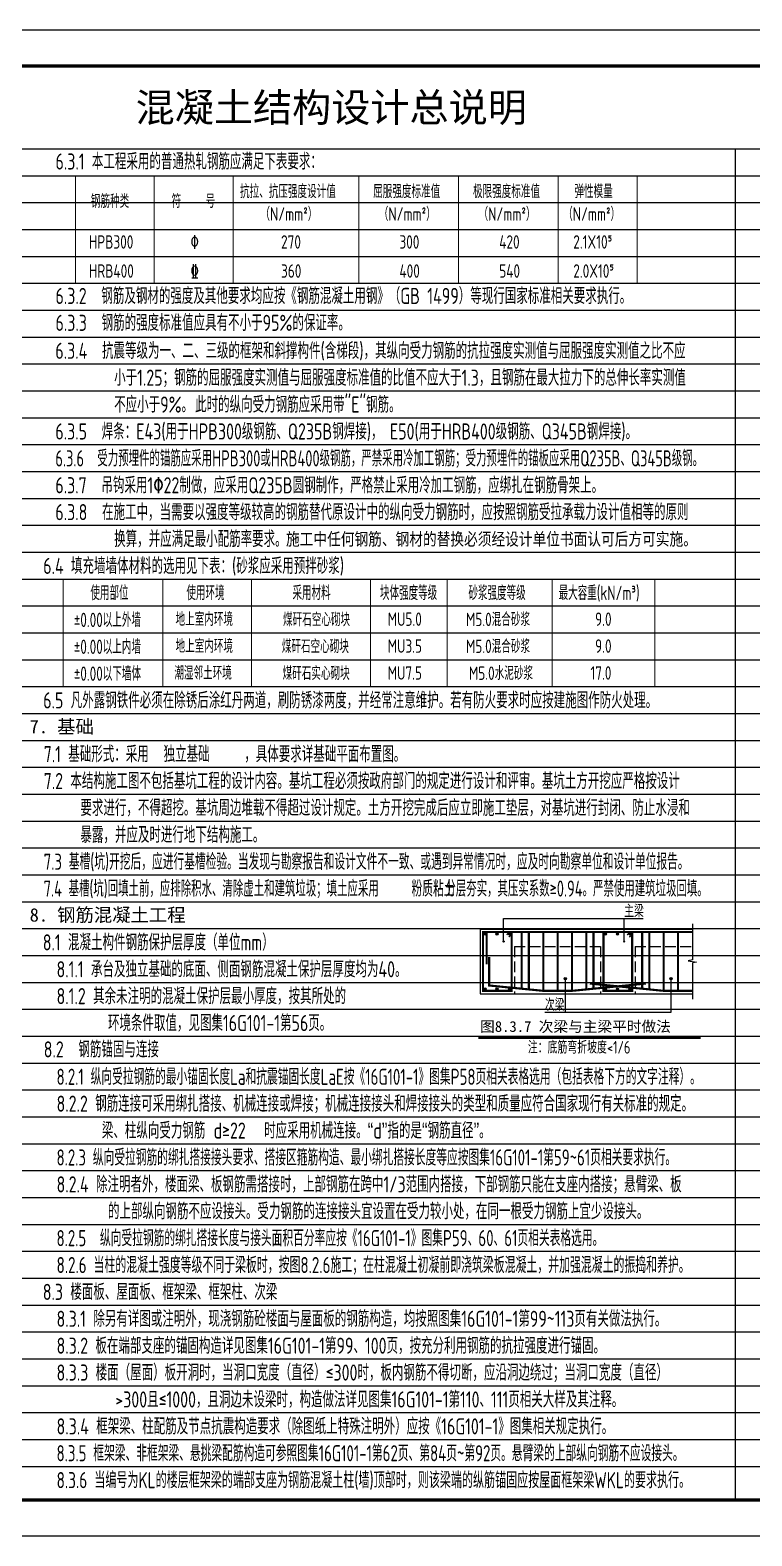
# Model space of a CAD drawing. Extents: x 169490 to 7584583, y -2399407 to 1374371.
# Drawn here: x 2463674 to 2483799, y 813191 to 855191 of the extents above; entities that cross this region are included whole.
import ezdxf

# ---------------------------------------------------------------- set-up
doc = ezdxf.new("R2010")
doc.units = 0
doc.header["$LTSCALE"] = 100
for name, pattern in [('D3轴线点划线', [18.5, 12, -3, 0.5, -3]), ('DASHED', [0.75, 0.5, -0.25]), ('H3普通虚线', [4.2, 3, -1.2])]:
    doc.linetypes.add(name, pattern=pattern)
doc.layers.get('0').update_dxf_attribs({"linetype": 'CONTINUOUS'})
doc.layers.get('DEFPOINTS').update_dxf_attribs({"linetype": 'CONTINUOUS'})
doc.layers.add('S-1-TEXT', color=7, linetype='CONTINUOUS', lineweight=18)
doc.layers.add('S-1-修改', color=23, linetype='CONTINUOUS', lineweight=18)
for name, color, linetype in [('S-DETL-AXIS', 8, 'D3轴线点划线'), ('S-DETL-HATCH', 251, 'CONTINUOUS'), ('S-DETL-LINE1', 2, 'CONTINUOUS'), ('S-DETL-RBAR', 1, 'CONTINUOUS'), ('S-DETL-TEXT', 7, 'CONTINUOUS'), ('图框', 140, 'CONTINUOUS')]:
    doc.layers.add(name, color=color, linetype=linetype)
doc.styles.add('TS', font='tssdeng.shx', dxfattribs={"width": 0.7, "height": 350, "bigfont": 'tssdchn.shx'})
doc.styles.add('黑体', font='simhei.ttf', dxfattribs={"width": 0.7})

msp = doc.modelspace()

# ---------------------------------------------------------------- hatches: boundary and pattern name
at = {"layer": 'S-DETL-RBAR'}
h = msp.add_hatch(color=1, dxfattribs=at)
edge = h.paths.add_edge_path()
edge.add_arc((2476357.3, 829982), 31.2, 0, 360)
h = msp.add_hatch(color=1, dxfattribs=at)
edge = h.paths.add_edge_path()
edge.add_arc((2476692.7, 829982), 31.2, 0, 360)
h = msp.add_hatch(color=1, dxfattribs=at)
edge = h.paths.add_edge_path()
edge.add_arc((2477048.3, 829982), 31.2, 0, 360)
h = msp.add_hatch(color=1, dxfattribs=at)
edge = h.paths.add_edge_path()
edge.add_arc((2479717.3, 829982), 31.2, 0, 360)
h = msp.add_hatch(color=1, dxfattribs=at)
edge = h.paths.add_edge_path()
edge.add_arc((2480052.7, 829982), 31.2, 0, 360)
h = msp.add_hatch(color=1, dxfattribs=at)
edge = h.paths.add_edge_path()
edge.add_arc((2480408.3, 829982), 31.2, 0, 360)
h = msp.add_hatch(color=1, dxfattribs=at)
edge = h.paths.add_edge_path()
edge.add_arc((2476357.3, 828446.3), 31.2, 0, 360)
h = msp.add_hatch(color=1, dxfattribs=at)
edge = h.paths.add_edge_path()
edge.add_arc((2476692.7, 828446.3), 31.2, 0, 360)
h = msp.add_hatch(color=1, dxfattribs=at)
edge = h.paths.add_edge_path()
edge.add_arc((2477043.6, 828446.3), 31.2, 0, 360)
h = msp.add_hatch(color=1, dxfattribs=at)
edge = h.paths.add_edge_path()
edge.add_arc((2479717.3, 828446.3), 31.2, 0, 360)
h = msp.add_hatch(color=1, dxfattribs=at)
edge = h.paths.add_edge_path()
edge.add_arc((2480052.7, 828446.3), 31.2, 0, 360)
h = msp.add_hatch(color=1, dxfattribs=at)
edge = h.paths.add_edge_path()
edge.add_arc((2480403.6, 828446.3), 31.2, 0, 360)
at = {"layer": 'S-DETL-TEXT'}
h = msp.add_hatch(color=256, dxfattribs=at)
edge = h.paths.add_edge_path()
edge.add_arc((2476876.9, 829771.5), 15.6, 0, 360)
h = msp.add_hatch(color=256, dxfattribs=at)
edge = h.paths.add_edge_path()
edge.add_arc((2480236.9, 829771.5), 15.6, 0, 360)
h = msp.add_hatch(color=256, dxfattribs=at)
edge = h.paths.add_edge_path()
edge.add_arc((2478596.9, 828736.1), 31.2, 0, 360)
h = msp.add_hatch(color=256, dxfattribs=at)
edge = h.paths.add_edge_path()
edge.add_arc((2481541.5, 828736.1), 31.2, 0, 360)

# ---------------------------------------------------------------- linework, layer by layer
msp.add_lwpolyline([(2441386, 854191.4), (2505186, 854191.4), (2505186, 814191.4), (2441386, 814191.4)], close=True)
at = {"layer": 'DEFPOINTS', "color": 252}
for p, q in [((2441386, 851878.9), (2505186, 851878.9)), ((2483336, 851878.9), (2483336, 814191.4)), ((2441386, 851128.9), (2505186, 851128.9)), ((2441386, 850378.9), (2505186, 850378.9)), ((2441386, 849628.9), (2505186, 849628.9)), ((2441386, 848878.9), (2505186, 848878.9)), ((2441386, 848128.9), (2505186, 848128.9)), ((2441386, 847378.9), (2505186, 847378.9)), ((2441386, 846628.9), (2505186, 846628.9)), ((2441386, 845878.9), (2505186, 845878.9)), ((2441386, 845128.9), (2505186, 845128.9)), ((2441386, 844378.9), (2505186, 844378.9)), ((2441386, 843628.9), (2505186, 843628.9)), ((2441386, 842878.9), (2505186, 842878.9)), ((2441386, 842128.9), (2505186, 842128.9)), ((2441386, 841378.9), (2505186, 841378.9)), ((2441386, 840628.9), (2505186, 840628.9)), ((2441386, 839878.9), (2505186, 839878.9)), ((2441386, 839128.9), (2505186, 839128.9)), ((2441386, 838378.9), (2505186, 838378.9)), ((2441386, 837628.9), (2505186, 837628.9)), ((2441386, 836878.9), (2505186, 836878.9)), ((2441386, 836128.9), (2505186, 836128.9)), ((2441386, 835378.9), (2505186, 835378.9)), ((2441386, 834628.9), (2505186, 834628.9)), ((2441386, 833878.9), (2505186, 833878.9)), ((2441386, 833128.9), (2505186, 833128.9)), ((2441386, 832378.9), (2505186, 832378.9)), ((2441386, 831628.9), (2505186, 831628.9)), ((2441386, 830878.9), (2505186, 830878.9)), ((2441386, 830128.9), (2505186, 830128.9)), ((2441386, 829378.9), (2505186, 829378.9)), ((2441386, 828628.9), (2505186, 828628.9)), ((2441386, 827878.9), (2505186, 827878.9)), ((2441386, 827128.9), (2505186, 827128.9)), ((2441386, 826378.9), (2505186, 826378.9)), ((2441386, 825628.9), (2505186, 825628.9)), ((2441386, 824878.9), (2505186, 824878.9)), ((2441386, 824128.9), (2505186, 824128.9)), ((2441386, 823378.9), (2505186, 823378.9)), ((2441386, 822628.9), (2505186, 822628.9)), ((2441386, 821878.9), (2505186, 821878.9)), ((2441386, 821128.9), (2505186, 821128.9)), ((2441386, 820378.9), (2505186, 820378.9)), ((2441386, 819628.9), (2505186, 819628.9)), ((2441386, 818878.9), (2505186, 818878.9)), ((2441386, 818128.9), (2505186, 818128.9)), ((2441386, 817378.9), (2505186, 817378.9)), ((2441386, 816628.9), (2505186, 816628.9)), ((2441386, 815878.9), (2505186, 815878.9)), ((2441386, 815128.9), (2505186, 815128.9))]:
    msp.add_line(p, q, dxfattribs=at)
at = {"layer": 'S-1-TEXT', "color": 1}
for p, q in [((2464934.8, 851128.9), (2480600.6, 851128.9)), ((2464934.8, 851128.9), (2464934.8, 848128.9)), ((2467134.8, 851128.9), (2467134.8, 848128.9)), ((2469334.8, 851128.9), (2469334.8, 848128.9)), ((2472834.8, 851128.9), (2472834.8, 848128.9)), ((2475617.7, 851128.9), (2475617.7, 848128.9)), ((2478400.6, 851128.9), (2478400.6, 848128.9)), ((2480600.6, 851128.9), (2480600.6, 848128.9)), ((2464934.8, 849628.9), (2480600.6, 849628.9)), ((2464934.8, 848878.9), (2480600.6, 848878.9)), ((2464934.8, 848878.9), (2480600.6, 848878.9)), ((2464934.8, 848128.9), (2480600.6, 848128.9)), ((2466961.9, 848128.9), (2474098.2, 848128.9)), ((2474183.4, 848128.9), (2479355, 848128.9)), ((2481097.2, 839878.9), (2464599.1, 839878.9)), ((2464599.1, 839878.9), (2464599.1, 836878.9)), ((2467377.5, 839878.9), (2467377.5, 836878.9)), ((2469849.6, 839878.9), (2469849.6, 836878.9)), ((2473167, 839878.9), (2473167, 836878.9)), ((2475304.2, 839878.9), (2475304.2, 836878.9)), ((2478232.1, 839878.9), (2478232.1, 836878.9)), ((2481097.2, 836878.9), (2481097.2, 839878.9)), ((2481097.2, 839128.9), (2464599.1, 839128.9)), ((2481097.2, 838378.9), (2464599.1, 838378.9)), ((2481097.2, 837628.9), (2464599.1, 837628.9)), ((2481097.2, 837628.9), (2464599.1, 837628.9)), ((2481097.2, 836878.9), (2464599.1, 836878.9))]:
    msp.add_line(p, q, dxfattribs=at)
at = {"layer": 'S-DETL-AXIS', "linetype": 'H3普通虚线'}
for p, q in [((2477181.5, 829634.2), (2479581.5, 829634.2)), ((2477181.5, 829634.2), (2477181.5, 828314.2)), ((2479581.5, 829634.2), (2479581.5, 828314.2)), ((2480541.5, 829634.2), (2482141.5, 829634.2)), ((2480541.5, 829634.2), (2480541.5, 828314.2))]:
    msp.add_line(p, q, dxfattribs=at)
at = {"layer": 'S-DETL-HATCH'}
for p, q in [((2482141.5, 830264.2), (2482141.5, 829260.5)), ((2482141.5, 829260.5), (2482024.5, 829235.1)), ((2482024.5, 829235.1), (2482258.5, 829193.2)), ((2482258.5, 829193.2), (2482141.5, 829171.3)), ((2482141.5, 829171.3), (2482141.5, 828164.2))]:
    msp.add_line(p, q, dxfattribs=at)
at = {"layer": 'S-DETL-LINE1'}
for p, q in [((2476221.5, 830114.2), (2482141.5, 830114.2)), ((2476221.5, 830114.2), (2476221.5, 828314.2)), ((2476221.5, 828314.2), (2482141.5, 828314.2))]:
    msp.add_line(p, q, dxfattribs=at)
for centre in [(2476357.3, 829982), (2476692.7, 829982), (2477048.3, 829982), (2479717.3, 829982), (2480052.7, 829982), (2480408.3, 829982), (2476357.3, 828446.3), (2476692.7, 828446.3), (2477043.6, 828446.3), (2479717.3, 828446.3), (2480052.7, 828446.3), (2480403.6, 828446.3)]:
    msp.add_circle(centre, 31.2, dxfattribs=at)
at = {"layer": 'S-DETL-RBAR', "color": 1}
for points, const_width in [([(2477101.5, 830034.2), (2477101.5, 828394.2), (2476301.5, 828394.2), (2476301.5, 830034.2), (2477101.5, 830034.2)], 60), ([(2482141.5, 830034.2), (2476401.5, 830034.2), (2476401.5, 829134.3)], 60), ([(2476961.5, 829954.2), (2477041.5, 830034.2)], 40), ([(2477021.5, 829894.2), (2477101.5, 829974.2)], 40), ([(2477381.5, 830034.2), (2477381.5, 828453.4)], 60), ([(2477581.5, 830034.2), (2477581.5, 828433.6)], 60), ([(2477981.5, 830034.2), (2477981.5, 828394.2)], 60), ([(2478381.5, 830034.2), (2478381.5, 828394.2)], 60), ([(2478781.5, 830034.2), (2478781.5, 828394.2)], 60), ([(2479181.5, 830034.2), (2479181.5, 828433.6)], 60), ([(2479381.5, 830034.2), (2479381.5, 828453.4)], 60), ([(2480461.5, 830034.2), (2480461.5, 828394.2), (2479661.5, 828394.2), (2479661.5, 830034.2)], 60), ([(2480321.5, 829954.2), (2480401.5, 830034.2)], 40), ([(2480381.5, 829894.2), (2480461.5, 829974.2)], 40), ([(2480741.5, 830034.2), (2480741.5, 828453.4)], 60), ([(2480941.5, 830034.2), (2480941.5, 828433.6)], 60), ([(2481341.5, 830034.2), (2481341.5, 828394.2)], 60), ([(2481741.5, 830034.2), (2481741.5, 828394.2)], 60), ([(2476471.5, 829339.1), (2476471.5, 828543.1), (2477981.5, 828394.2), (2478781.5, 828394.2), (2480841.5, 828597.4)], 60), ([(2482141.5, 828394.2), (2481341.5, 828394.2), (2479281.5, 828597.4)], 60)]:
    msp.add_lwpolyline(points, dxfattribs=dict(at, const_width=const_width))
at = {"layer": 'S-DETL-TEXT'}
for p, q in [((2476876.9, 829771.5), (2476876.9, 830412.9)), ((2476876.9, 830412.9), (2480765.3, 830412.9)), ((2480236.9, 829771.5), (2480236.9, 830412.9)), ((2478596.9, 828736.1), (2478596.9, 827791.6)), ((2481541.5, 828736.1), (2481541.5, 827791.6)), ((2481541.5, 827791.6), (2478022.9, 827791.6))]:
    msp.add_line(p, q, dxfattribs=at)
at = {"layer": 'S-DETL-TEXT', "const_width": 50}
msp.add_lwpolyline([(2476168.7, 827077.7), (2482369.5, 827077.7)], dxfattribs=at)
at = {"layer": 'S-DETL-TEXT'}
for centre, radius in [((2476876.9, 829771.5), 15.6), ((2480236.9, 829771.5), 15.6), ((2478596.9, 828736.1), 31.2), ((2481541.5, 828736.1), 31.2)]:
    msp.add_circle(centre, radius, dxfattribs=at)
at = {"layer": '图框'}
msp.add_lwpolyline([(2438886, 813191.4), (2513186, 813191.4), (2513186, 855191.4), (2438886, 855191.4)], close=True, dxfattribs=at)
at = {"layer": '图框', "const_width": 100}
msp.add_lwpolyline([(2441386, 814191.4), (2512186, 814191.4), (2512186, 854191.4), (2441386, 854191.4)], close=True, dxfattribs=at)

# ---------------------------------------------------------------- texts
at = {"layer": 'S-1-TEXT', "style": '黑体'}
for s, height, p in [('混凝土结构设计总说明', 800, (2466613.2, 852635)), ('7. 基础', 375, (2463661.6, 835577.5)), ('8. 钢筋混凝土工程', 375, (2463661.6, 830324.9))]:
    msp.add_text(s, height=height, dxfattribs=at).set_placement(p)
at = {"layer": 'S-1-TEXT'}
for s, height, style, width, p in [('6.3.1 本工程采用的普通热轧钢筋应满足下表要求：', 450, 'TS', 0.75, (2464381.2, 851301.5)), ('6.3.2  钢筋及钢材的强度及其他要求均应按《钢筋混凝土用钢》（GB 1499）等现行国家标准相关要求执行。', 450, 'TS', 0.75, (2464381.2, 847551.5)), ('6.3.3  钢筋的强度标准值应具有不小于95%%%的保证率。', 450, 'TS', 0.75, (2464381.2, 846801.5)), ('6.3.4  抗震等级为一、二、三级的框架和斜撑构件(含梯段)，其纵向受力钢筋的抗拉强度实测值与屈服强度实测值之比不应', 450, 'TS', 0.75, (2464377.2, 846021.4)), ('        小于1.25；钢筋的屈服强度实测值与屈服强度标准值的比值不应大于1.3，且钢筋在最大拉力下的总伸长率实测值', 450, 'TS', 0.75, (2464377.2, 845271.4)), ('        不应小于9%%%。', 450, 'TS', 0.75, (2464377.2, 844521.4)), ('6.3.5  焊条：E43(用于HPB300级钢筋、Q235B钢焊接)， E50(用于HRB400级钢筋、Q345B钢焊接)。', 450, 'TS', 0.75, (2464377.2, 843771.4)), ('6.3.6  受力预埋件的锚筋应采用HPB300或HRB400级钢筋，严禁采用冷加工钢筋；受力预埋件的锚板应采用Q235B、Q345B级钢。', 450, 'TS', 0.68, (2464377.2, 843021.4)), ('6.3.7  吊钩采用1\x8222制做，应采用Q235B圆钢制作，严格禁止采用冷加工钢筋，应绑扎在钢筋骨架上。', 450, 'TS', 0.75, (2464377.2, 842271.4)), ('6.3.8  在施工中，当需要以强度等级较高的钢筋替代原设计中的纵向受力钢筋时，应按照钢筋受拉承载力设计值相等的原则', 450, 'TS', 0.75, (2464377.2, 841521.4)), ('        换算，并应满足最小配筋率要求。', 450, 'TS', 0.75, (2464377.2, 840771.4)), ('施工中任何钢筋、钢材的替换必须经设计单位书面认可后方可实施。', 350, '黑体', 0.8, (2470808.8, 840820.8)), ('6.4 填充墙墙体材料的选用见下表：(砂浆应采用预拌砂浆)', 450, 'TS', 0.75, (2464039, 840021.4)), ('使用部位', 400, 'TS', 0.7, (2465354.9, 839293)), (' 使用环境', 400, 'TS', 0.7, (2467861.3, 839293)), ('采用材料', 400, 'TS', 0.7, (2470989.2, 839293)), ('块体强度等级', 400, 'TS', 0.7, (2473428.8, 839293)), ('砂浆强度等级', 400, 'TS', 0.7, (2475895.7, 839293)), ('最大容重(kN/m\x8c3\x8d)', 400, 'TS', 0.7, (2478410.9, 839293)), ('%%P0.00以上外墙', 400, 'TS', 0.7, (2464891, 838541.3)), ('%%P0.00以上内墙', 400, 'TS', 0.7, (2464891, 837791.3)), ('%%P0.00以下墙体', 400, 'TS', 0.7, (2464891, 837041.3)), ('6.5 凡外露钢铁件必须在除锈后涂红丹两道，刷防锈漆两度，并经常注意维护。若有防火要求时应按建施图作防火处理。', 450, 'TS', 0.75, (2464039, 836271.4)), ('7.1 基础形式：采用             ，具体要求详基础平面布置图。', 450, 'TS', 0.75, (2464051.8, 834771.4)), ('7.2 本结构施工图不包括基坑工程的设计内容。基坑工程必须按政府部门的规定进行设计和评审。基坑土方开挖应严格按设计', 450, 'TS', 0.75, (2464051.8, 834021.4)), ('     要求进行，不得超挖。基坑周边堆载不得超过设计规定。土方开挖完成后应立即施工垫层，对基坑进行封闭、防止水浸和', 450, 'TS', 0.75, (2464051.8, 833271.4)), ('     暴露，并应及时进行地下结构施工。', 450, 'TS', 0.75, (2464051.8, 832521.4)), ('7.3 基槽(坑)开挖后，应进行基槽检验。当发现与勘察报告和设计文件不一致、或遇到异常情况时，应及时向勘察单位和设计单位报告。', 450, 'TS', 0.7, (2464051.8, 831771.4)), ('7.4 基槽(坑)回填土前，应排除积水、清除虚土和建筑垃圾；填土应采用          分层夯实，其压实系数≥0.94。严禁使用建筑垃圾回填。', 450, 'TS', 0.68, (2464051.8, 831021.4)), ('8.1 混凝土构件钢筋保护层厚度（单位mm）', 450, 'TS', 0.75, (2464026.4, 829521.4)), ('8.1.1 承台及独立基础的底面、侧面钢筋混凝土保护层厚度均为40。', 450, 'TS', 0.75, (2464410.7, 828771.4)), ('8.1.2 其余未注明的混凝土保护层最小厚度，按其所处的', 450, 'TS', 0.75, (2464410.7, 828021.4)), ('       环境条件取值，见图集16G101-1第56页。', 450, 'TS', 0.75, (2464410.7, 827271.4)), ('8.2  钢筋锚固与连接', 450, 'TS', 0.75, (2464052.9, 826536.5)), ('8.2.1 纵向受拉钢筋的最小锚固长度L\x8ea\x8f和抗震锚固长度L\x8eaE\x8f按《16G101-1》图集P58页相关表格选用（包括表格下方的文字注释）。\x8f', 450, 'TS', 0.7, (2464410.7, 825771.4)), ('8.2.2 钢筋连接可采用绑扎搭接、机械连接或焊接；机械连接接头和焊接接头的类型和质量应符合国家现行有关标准的规定。\x8f', 450, 'TS', 0.75, (2464410.7, 825021.4)), ('  梁、柱纵向受力钢筋        时应采用机械连接。“d”指的是“钢筋直径”。', 450, 'TS', 0.75, (2465265, 824271.4)), ('8.2.3 纵向受拉钢筋的绑扎搭接接头要求、搭接区箍筋构造、最小绑扎搭接长度等应按图集16G101-1第59~61页相关要求执行。\x8f', 450, 'TS', 0.7, (2464410.7, 823521.4)), ('8.2.4 除注明者外，楼面梁、板钢筋需搭接时，上部钢筋在跨中1/3范围内搭接，下部钢筋只能在支座内搭接；悬臂梁、板\x8f', 450, 'TS', 0.75, (2464410.7, 822771.4)), ('       的上部纵向钢筋不应设接头。受力钢筋的连接接头宜设置在受力较小处，在同一根受力钢筋上宜少设接头。', 450, 'TS', 0.75, (2464410.7, 822021.4)), ('8.2.5  纵向受拉钢筋的绑扎搭接长度与接头面积百分率应按《16G101-1》图集P59、60、61页相关表格选用。', 450, 'TS', 0.7, (2464410.7, 821271.4)), ('8.2.6 当柱的混凝土强度等级不同于梁板时，按图8.2.6施工；在柱混凝土初凝前即浇筑梁板混凝土，并加强混凝土的振捣和养护。', 450, 'TS', 0.71, (2464410.7, 820521.4)), ('8.3 楼面板、屋面板、框架梁、框架柱、次梁', 450, 'TS', 0.75, (2464026.4, 819771.4)), ('8.3.1 除另有详图或注明外，现浇钢筋砼楼面与屋面板的钢筋构造，均按照图集16G101-1第99~113页有关做法执行。', 450, 'TS', 0.75, (2464410.7, 819021.4)), ('8.3.2 板在端部支座的锚固构造详见图集16G101-1第99、100页，按充分利用钢筋的抗拉强度进行锚固。', 450, 'TS', 0.75, (2464410.7, 818271.4)), ('8.3.3 楼面（屋面）板开洞时，当洞口宽度（直径）≤300时，板内钢筋不得切断，应沿洞边绕过；当洞口宽度（直径）', 450, 'TS', 0.75, (2464410.7, 817521.4)), ('        >300且≤1000，且洞边未设梁时，构造做法详见图集16G101-1第110、111页相关大样及其注释。', 450, 'TS', 0.75, (2464410.7, 816771.4)), ('8.3.4 框架梁、柱配筋及节点抗震构造要求（除图纸上特殊注明外）应按《16G101-1》图集相关规定执行。', 450, 'TS', 0.75, (2464410.7, 816021.4)), ('8.3.5 框架梁、非框架梁、悬挑梁配筋构造可参照图集16G101-1第62页、第84页~第92页。悬臂梁的上部纵向钢筋不应设接头。', 450, 'TS', 0.7, (2464410.7, 815271.4)), ('8.3.6 当编号为KL的楼层框架梁的端部支座为钢筋混凝土柱(墙)顶部时，则该梁端的纵筋锚固应按屋面框架梁WKL的要求执行。', 450, 'TS', 0.72, (2464410.7, 814521.4))]:
    msp.add_text(s, height=height, dxfattribs=dict(at, style=style, width=width)).set_placement(p)
at = {"layer": 'S-1-TEXT', "linetype": 'DASHED', "style": 'TS', "width": 0.75}
for s, p in [('抗拉、抗压强度设计值', (2469526.6, 850504.9)), ('屈服强度标准值', (2473239.1, 850504.9)), ('极限强度标准值', (2476022, 850504.9)), ('钢筋种类', (2465368.4, 850232.7)), ('符    号', (2467618.1, 850232.7)), ('弹性模量', (2478850.4, 850504.9)), ('（N/mm\x8c2\x8d）', (2470094.5, 849874.9)), ('（N/mm\x8c2\x8d）', (2473395.3, 849874.9)), ('（N/mm\x8c2\x8d）', (2476178.2, 849874.9)), ('（N/mm\x8c2\x8d）', (2478536.9, 849874.9)), ('HPB300', (2465314.4, 849094.9)), ('\x82', (2468143.4, 849094.9)), ('270', (2470670.6, 849094.9)), ('300', (2473971.4, 849094.9)), ('420', (2476754.3, 849094.9)), ('2.1X10\x8c5\x8d', (2478819.4, 849094.9)), ('HRB400', (2465314.4, 848284.9)), ('\x84', (2468143.4, 848284.9)), ('360', (2470670.6, 848284.9)), ('400', (2473971.4, 848284.9)), ('540', (2476754.3, 848284.9)), ('2.0X10\x8c5\x8d', (2478819.4, 848284.9))]:
    msp.add_text(s, height=375, dxfattribs=at).set_placement(p)
at = {"layer": 'S-1-修改', "style": 'TS'}
for s, height, width, p in [('此时的纵向受力钢筋应采用带"E"钢筋。', 450, 0.75, (2468273.9, 844521.4)), ('地上室内环境', 375, 0.75, (2467727.2, 838573.6)), ('煤矸石空心砌块', 375, 0.75, (2470725.8, 838563.5)), ('MU5.0', 375, 0.75, (2473645, 838573.6)), ('M5.0混合砂浆', 375, 0.75, (2475824.9, 838566.4)), ('9.0', 375, 0.75, (2479426.7, 838573.6)), ('地上室内环境', 375, 0.75, (2467727.2, 837823.6)), ('煤矸石空心砌块', 375, 0.75, (2470691.7, 837813.5)), ('MU3.5', 375, 0.75, (2473645, 837823.6)), ('M5.0混合砂浆', 375, 0.75, (2475824.9, 837816.4)), ('9.0', 375, 0.75, (2479426.7, 837823.6)), ('潮湿邻土环境', 375, 0.75, (2467694.6, 837073.6)), ('煤矸石实心砌块', 375, 0.75, (2470714.1, 837063.5)), ('M5.0水泥砂浆', 375, 0.75, (2475907.3, 837066.4)), ('MU7.5', 375, 0.75, (2473645, 837073.6)), ('17.0', 375, 0.75, (2479297.4, 837073.6)), ('独立基础', 450, 0.75, (2467395.3, 834771.4)), (' 粉质粘土', 450, 0.7, (2474118.3, 831021.4)), ('d≥22', 450, 0.75, (2468790.1, 824271.4))]:
    msp.add_text(s, height=height, dxfattribs=dict(at, width=width)).set_placement(p)
at = {"layer": 'S-DETL-TEXT', "style": 'TS', "width": 0.75}
for s, p in [('主梁', (2480236.9, 830444.1)), ('次梁', (2478026.3, 827829.6)), ('注：底筋弯折坡度<1/6', (2477551, 826643.8))]:
    msp.add_text(s, height=350, dxfattribs=at).set_placement(p)
at = {"layer": 'S-DETL-TEXT', "style": '黑体'}
msp.add_text('图8.3.7 次梁与主梁平时做法', height=300, dxfattribs=at).set_placement((2476221.7, 827248.9))

doc.saveas('drawing.dxf')
